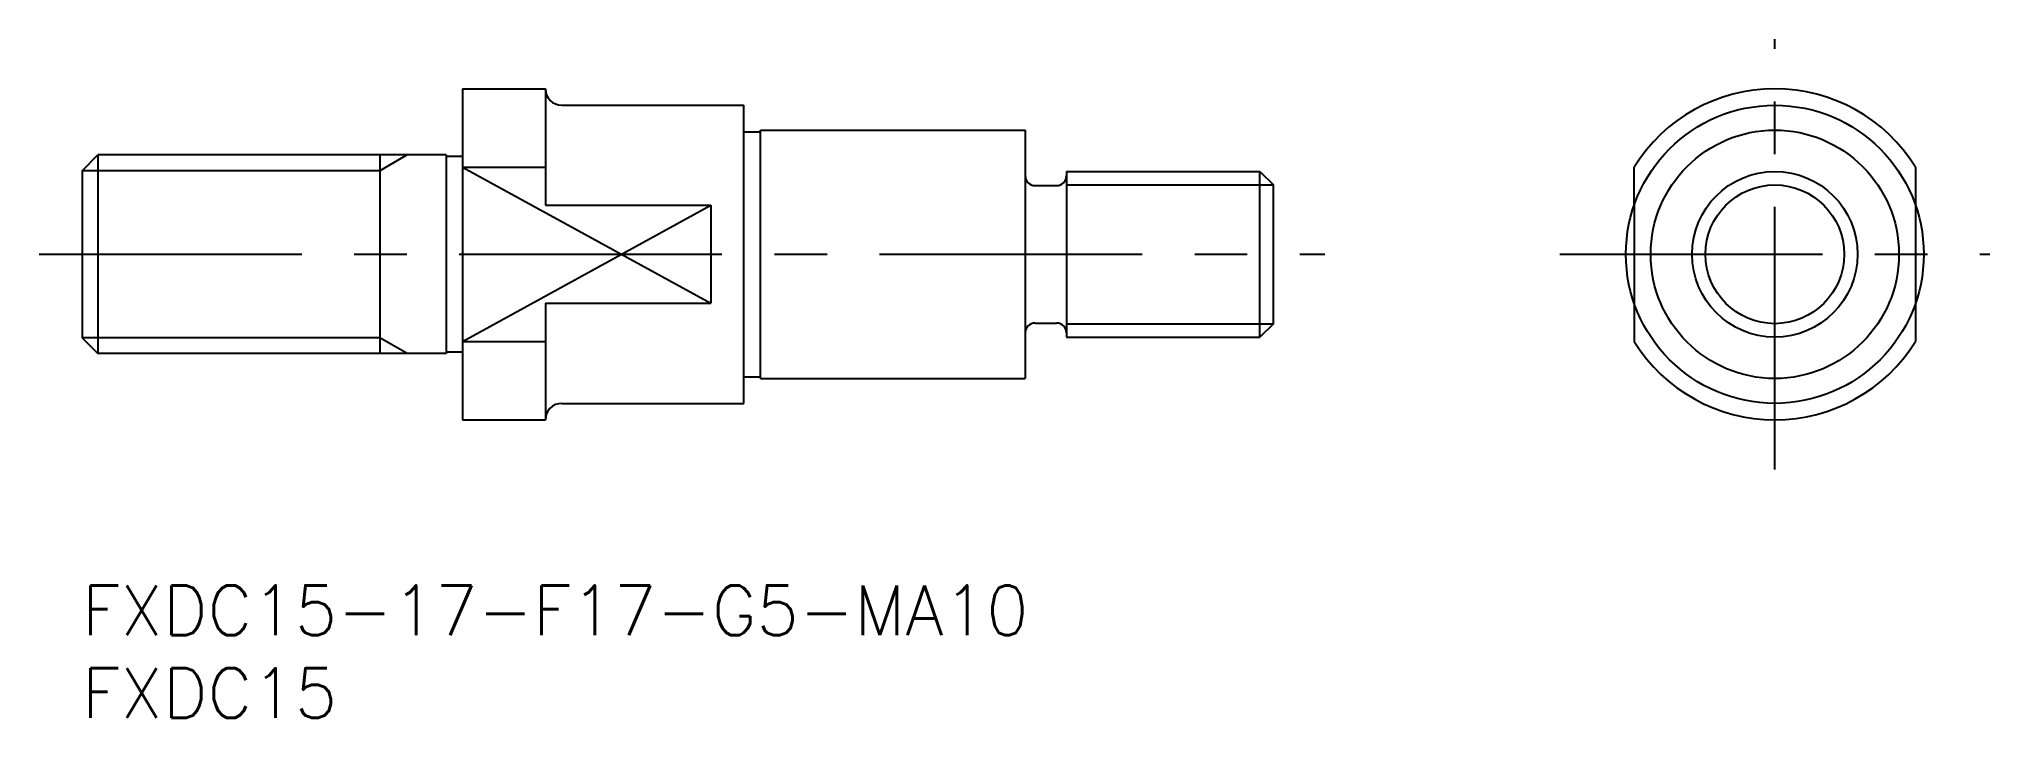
# Model space of a CAD drawing. Extents: x -3 to 115, y -8 to 33.
import ezdxf

# ---------------------------------------------------------------- set-up
doc = ezdxf.new("R2010")
doc.units = 0
doc.header["$LTSCALE"] = 0.5
doc.linetypes.add('CENTER', pattern=[50.8, 31.75, -6.35, 6.35, -6.35])
doc.linetypes.add('DASHED', pattern=[19.05, 12.7, -6.35])
for name, color, linetype in [('MSM_CENTER', 1, 'CENTER'), ('MSM_CONTINUOUS', 7, 'CONTINUOUS'), ('MSM_DASHED', 4, 'DASHED'), ('MSM_NARROW', 5, 'CONTINUOUS'), ('MSM_PART_NUMBER', 7, 'CONTINUOUS')]:
    doc.layers.add(name, color=color, linetype=linetype)
doc.styles.get("Standard").update_dxf_attribs({"font": 'txt.shx', "height": 3, "bigfont": 'bigfont.shx'})

# ---------------------------------------------------------------- blocks, each defined once
blk = doc.blocks.new('*U12')
at = {"layer": 'MSM_PART_NUMBER'}
blk.add_text('FXDC15-17-F17-G5-MA10', height=3, dxfattribs=at).set_placement((0, -3))
blk = doc.blocks.new('*U13')
at = {"layer": 'MSM_PART_NUMBER'}
blk.add_text('FXDC15', height=3, dxfattribs=at).set_placement((0, -8))

msp = doc.modelspace()

# ---------------------------------------------------------------- linework, layer by layer
at = {"layer": 'MSM_CENTER'}
for p, q in [((102.31, 7), (102.31, 33)), ((-2.6, 20), (75.12, 20)), ((89.31, 20), (115.31, 20))]:
    msp.add_line(p, q, dxfattribs=at)
at = {"layer": 'MSM_CONTINUOUS'}
for p, q in [((23, 30), (23, 10)), ((23, 30), (28, 30)), ((28, 30), (28, 22.96)), ((29, 29), (40, 29)), ((40, 11), (40, 29)), ((40, 27.4), (41, 27.4)), ((41, 27.5), (57, 27.5)), ((41, 12.5), (41, 27.5)), ((57, 27.5), (57, 12.5)), ((0, 25.05), (0.95, 26)), ((0.95, 26), (0.95, 14)), ((22, 26), (0.95, 26)), ((18, 26), (18, 14)), ((22, 26), (22, 14)), ((0, 25.05), (0, 14.95)), ((23, 25.9), (22, 25.9)), ((23, 25.27), (28, 25.27)), ((59.5, 25), (71.19, 25)), ((59.5, 25), (59.5, 15)), ((71.19, 15), (71.19, 25)), ((71.19, 25), (72, 24.19)), ((93.81, 22.96), (93.81, 25.27)), ((110.81, 25.27), (110.81, 22.96)), ((57.6, 24.15), (58.9, 24.15)), ((72, 15.81), (72, 24.19)), ((28, 22.96), (38, 22.96)), ((38, 22.96), (38, 17.04)), ((28, 17.04), (38, 17.04)), ((28, 17.04), (28, 10)), ((93.81, 17.04), (93.81, 14.73)), ((110.81, 17.04), (110.81, 14.73)), ((57.6, 15.85), (58.9, 15.85)), ((72, 15.81), (71.19, 15)), ((0, 14.95), (0.95, 14)), ((23, 14.73), (28, 14.73)), ((59.5, 15), (71.19, 15)), ((22, 14), (0.95, 14)), ((23, 14.1), (22, 14.1)), ((40, 12.6), (41, 12.6)), ((41, 12.5), (57, 12.5)), ((29, 11), (40, 11)), ((23, 10), (28, 10))]:
    msp.add_line(p, q, dxfattribs=at)
for radius in [9, 7.5, 5]:
    msp.add_circle((102.31, 20), radius, dxfattribs=at)
for centre, radius, start, end in [((29, 30), 1, 180, 270), ((102.31, 20), 10, 31.7883, 148.2117), ((57.6, 24.75), 0.6, 180, 270), ((58.9, 24.75), 0.6, 270, 0), ((57.6, 15.25), 0.6, 90, 180), ((58.9, 15.25), 0.6, 0, 90), ((102.31, 20), 10, 211.7883, 328.2117), ((29, 10), 1, 90, 180)]:
    msp.add_arc(centre, radius, start, end, dxfattribs=at)
at = {"layer": 'MSM_DASHED'}
for p, q in [((93.81, 22.96), (93.81, 17.04)), ((110.81, 22.96), (110.81, 17.04))]:
    msp.add_line(p, q, dxfattribs=at)
at = {"layer": 'MSM_NARROW'}
for p, q in [((19.64, 26), (18, 25.05)), ((18, 25.05), (0, 25.05)), ((23, 25.27), (38, 17.04)), ((59.5, 24.19), (72, 24.19)), ((23, 14.73), (38, 22.96)), ((59.5, 15.81), (72, 15.81)), ((18, 14.95), (0, 14.95)), ((19.64, 14), (18, 14.95))]:
    msp.add_line(p, q, dxfattribs=at)
msp.add_circle((102.31, 20), 4.19, dxfattribs=at)

# ---------------------------------------------------------------- block references
at = {"layer": 'MSM_CONTINUOUS'}
for name in ['*U12', '*U13']:
    msp.add_blockref(name, (0, 0), dxfattribs=at)

doc.saveas('drawing.dxf')
